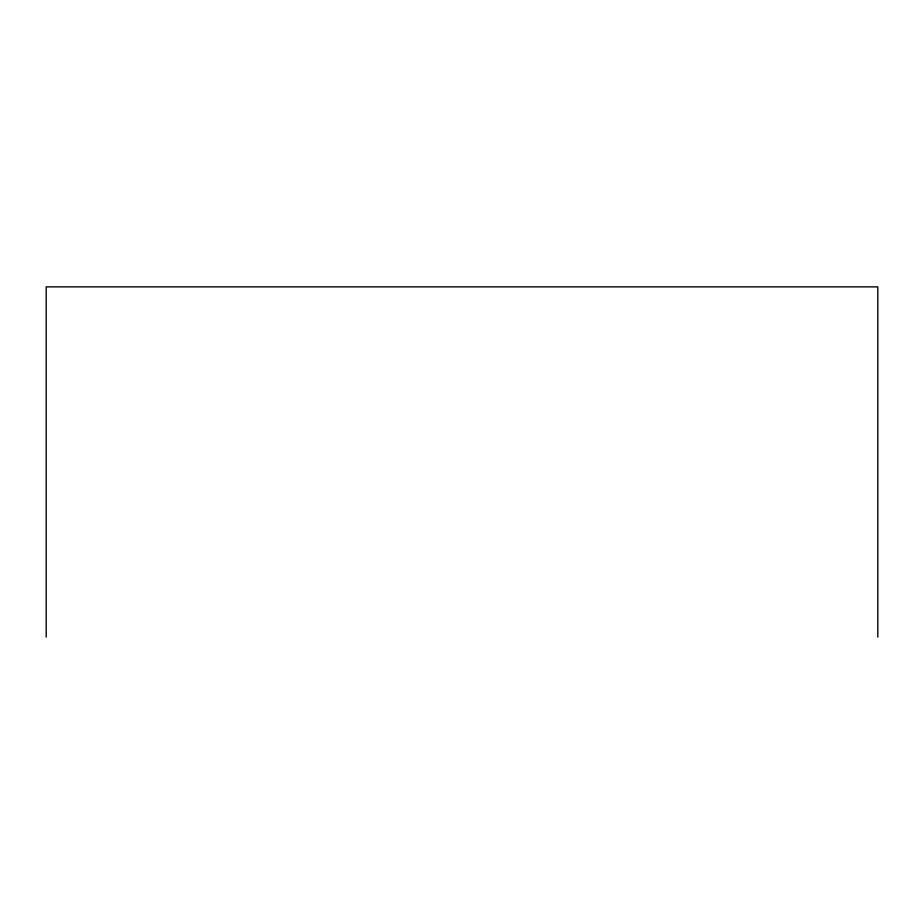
<?xml version="1.0" encoding="UTF-8"?>
<svg xmlns="http://www.w3.org/2000/svg" width="924" height="924" viewBox="0 0 924 924"><rect width="100%" height="100%" fill="white"/><g stroke="black" fill="none" stroke-linecap="round" stroke-linejoin="round"><path stroke-width="1.39" d="M877.8 637.133L877.8 286.867L46.2 286.867L46.2 637.133"/></g></svg>
